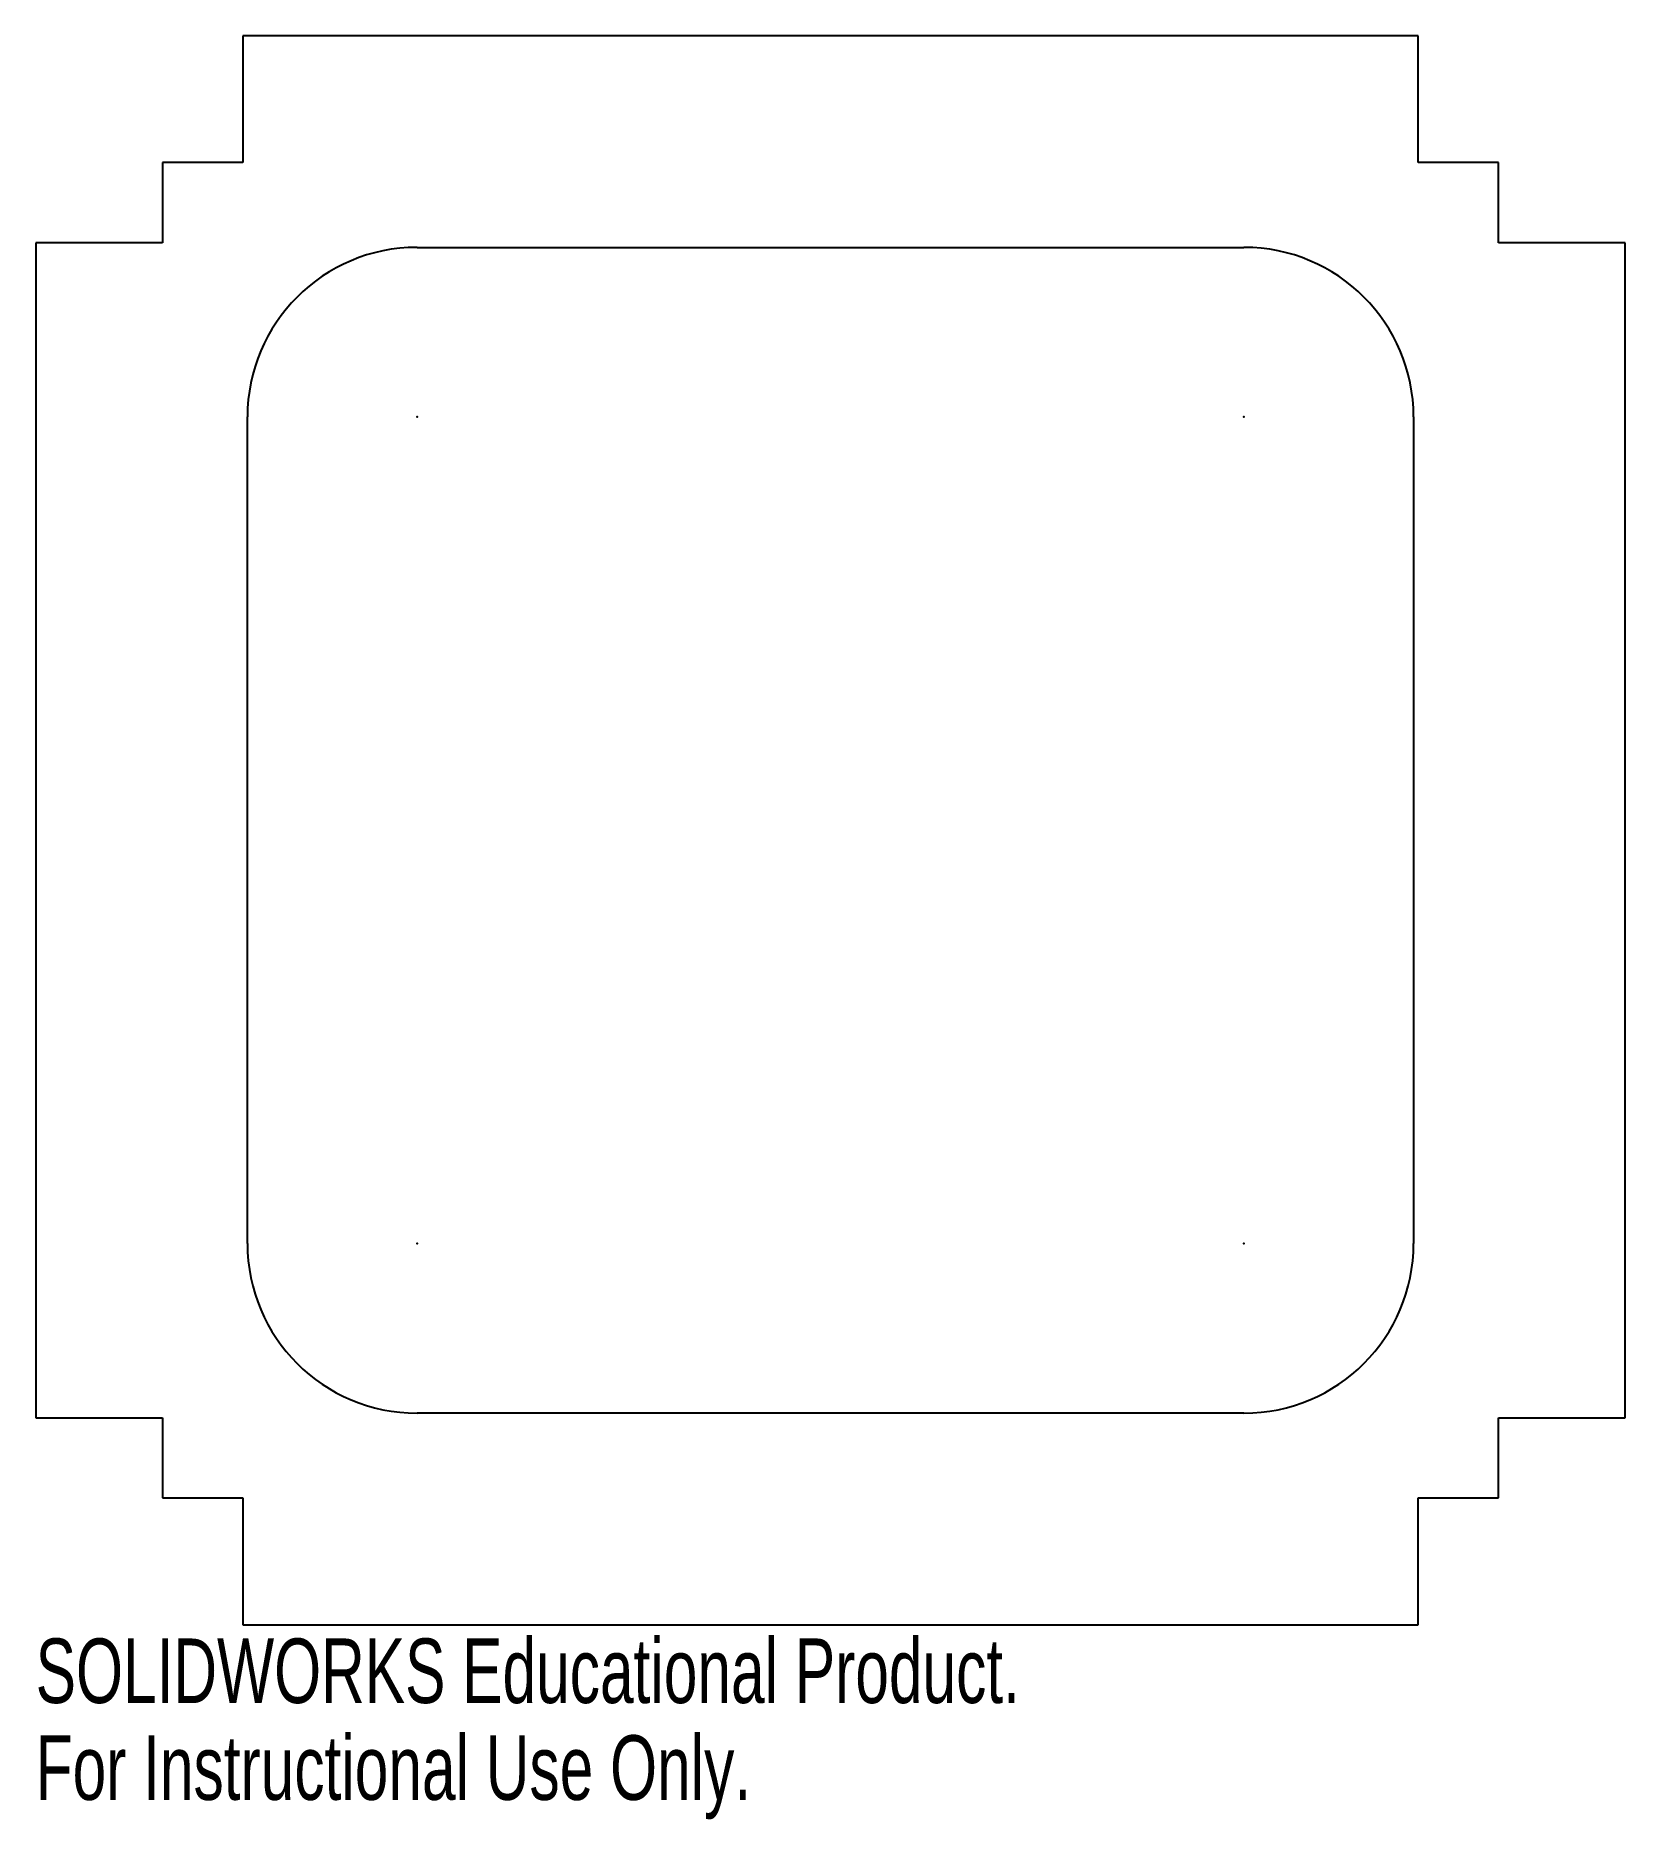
# Model space of a CAD drawing. Header units: millimetres. Extents: x -60 to 60, y -74 to 60.
import ezdxf

# ---------------------------------------------------------------- set-up
doc = ezdxf.new("R2010")
doc.units = ezdxf.units.MM
doc.header["$PDSIZE"] = -1
doc.styles.add('SLDTEXTSTYLE0', font='TXT', dxfattribs={"width": 0.7})

msp = doc.modelspace()

# ---------------------------------------------------------------- linework, layer by layer
at = {"color": 7, "linetype": 'Continuous'}
for p, q in [((-44, 59.5), (-44, 50)), ((44, 59.5), (-44, 59.5)), ((44, 50), (44, 59.5)), ((-44, 50), (-50, 50)), ((-50, 50), (-50, 44)), ((50, 50), (44, 50)), ((50, 44), (50, 50)), ((-50, 44), (-59.5, 44)), ((-59.5, 44), (-59.5, -44)), ((-30.95, 43.65), (30.95, 43.65)), ((59.5, 44), (50, 44)), ((59.5, -44), (59.5, 44)), ((-43.65, -30.95), (-43.65, 30.95)), ((43.65, 30.95), (43.65, -30.95)), ((-59.5, -44), (-50, -44)), ((-50, -44), (-50, -50)), ((30.95, -43.65), (-30.95, -43.65)), ((50, -50), (50, -44)), ((50, -44), (59.5, -44)), ((-50, -50), (-44, -50)), ((-44, -50), (-44, -59.5)), ((44, -59.5), (44, -50)), ((44, -50), (50, -50)), ((-44, -59.5), (44, -59.5))]:
    msp.add_line(p, q, dxfattribs=at)
at = {"color": 7, "linetype": 'Continuous', "lineweight": 15}
for p, q in [((-44, 59.5), (-44, 50)), ((44, 59.5), (-44, 59.5)), ((44, 50), (44, 59.5)), ((-44, 50), (-50, 50)), ((-50, 50), (-50, 44)), ((50, 50), (44, 50)), ((50, 44), (50, 50)), ((-59.5, 44), (-59.5, -44)), ((-50, 44), (-59.5, 44)), ((30.95, 43.65), (-30.95, 43.65)), ((59.5, 44), (50, 44)), ((59.5, -44), (59.5, 44)), ((-43.65, 30.95), (-43.65, -30.95)), ((43.65, -30.95), (43.65, 30.95)), ((-59.5, -44), (-50, -44)), ((-50, -44), (-50, -50)), ((-30.95, -43.65), (30.95, -43.65)), ((50, -44), (59.5, -44)), ((50, -50), (50, -44)), ((-50, -50), (-44, -50)), ((-44, -50), (-44, -59.5)), ((44, -50), (50, -50)), ((44, -59.5), (44, -50)), ((-44, -59.5), (44, -59.5))]:
    msp.add_line(p, q, dxfattribs=at)
at = {"color": 7, "linetype": 'Continuous'}
for centre, start, end in [((-30.95, 30.95), 90, 180), ((30.95, 30.95), 0, 90), ((-30.95, -30.95), 180, 270), ((30.95, -30.95), 270, 0)]:
    msp.add_arc(centre, 12.7, start, end, dxfattribs=at)
at = {"color": 7, "linetype": 'Continuous', "lineweight": 15}
for centre, start, end in [((-30.95, 30.95), 90, 180), ((30.95, 30.95), 0, 90), ((-30.95, -30.95), 180, 270), ((30.95, -30.95), 270, 0)]:
    msp.add_arc(centre, 12.7, start, end, dxfattribs=at)
at = {"color": 7, "linetype": 'Continuous'}
for p in [(-30.95, 30.95), (30.95, 30.95), (-30.95, -30.95), (30.95, -30.95)]:
    msp.add_point(p, dxfattribs=at)

# ---------------------------------------------------------------- texts
at = {"color": 7, "linetype": 'Continuous', "char_height": 4.8336, "attachment_point": 1, "style": 'SLDTEXTSTYLE0'}
for s, insert in [('SOLIDWORKS Educational Product.', (-59.5, -60.52)), ('For Instructional Use Only.', (-59.5, -67.77))]:
    msp.add_mtext(s, dxfattribs=dict(at, insert=insert))

doc.saveas('drawing.dxf')
